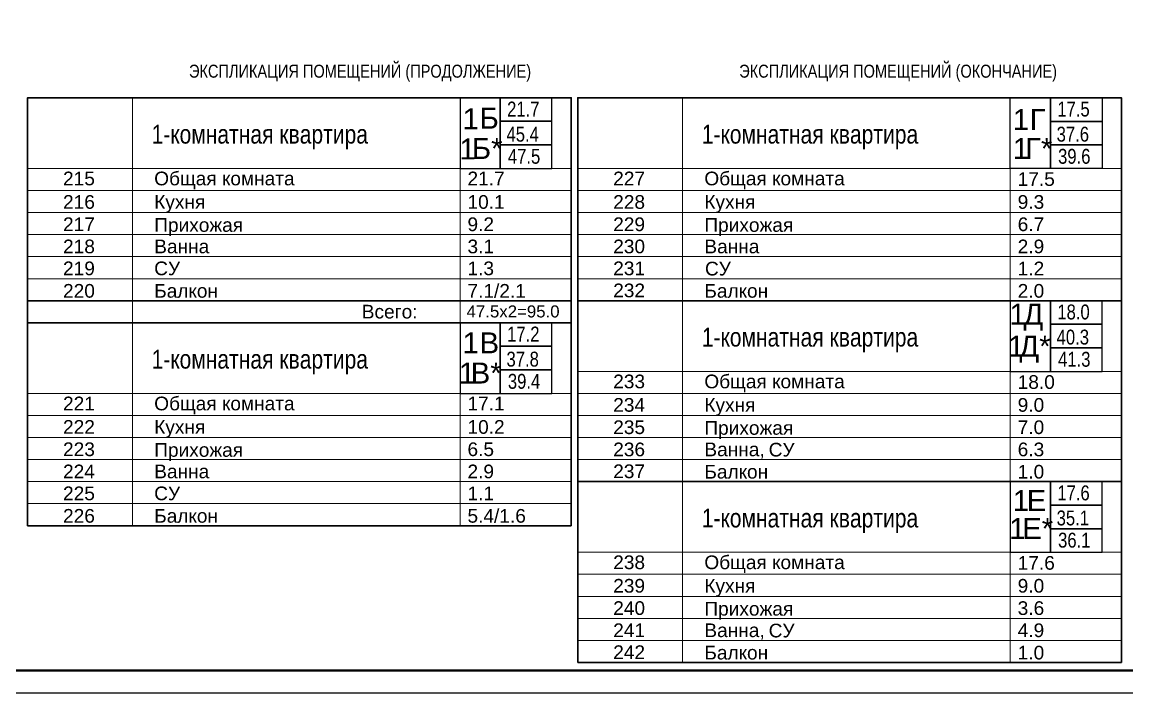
# Model space of a CAD drawing. Header units: millimetres. Extents: x -7566 to 51834, y -19356 to 38606.
# Drawn here: x 7353 to 32018, y -19356 to -4384 of the extents above; entities that cross this region are included whole.
import ezdxf

# ---------------------------------------------------------------- set-up
doc = ezdxf.new("R2010")
doc.units = ezdxf.units.MM
doc.layers.add('TEXT-ANNOTATION', color=150, linetype='Continuous')
doc.layers.add('Надпись', color=7, linetype='Continuous', lineweight=9)
doc.styles.add('A100', font='arial.ttf', dxfattribs={"width": 0.8, "height": 250})
doc.styles.add('GOST-2.304_Type-B', font='arial.ttf')
doc.styles.add('style3', font='micross.ttf', dxfattribs={"width": 0.85, "height": 500})

# ---------------------------------------------------------------- blocks, each defined once
blk = doc.blocks.new('Marka kv_3 - Квартира-1164207-Этаж 1 _3-1-3_МГН_')
for p, q in [((0.74, 10.32), (-6.76, 10.32)), ((-6.76, 10.32), (-6.76, -2.85)), ((10.39, 10.32), (0.74, 10.32)), ((0.74, 10.32), (0.74, 5.93)), ((0.74, -2.85), (0.74, 10.32)), ((10.39, 5.93), (10.39, 10.32)), ((0.74, 5.93), (10.39, 5.93)), ((10.39, 5.93), (0.74, 5.93)), ((0.74, 5.93), (0.74, 1.54)), ((10.39, 1.54), (10.39, 5.93)), ((10.39, 1.54), (0.74, 1.54)), ((0.74, 1.54), (0.74, -2.85)), ((0.74, 1.54), (10.39, 1.54)), ((10.39, -2.85), (10.39, 1.54)), ((-6.76, -2.85), (0.74, -2.85)), ((0.74, -2.85), (10.39, -2.85))]:
    blk.add_line(p, q)

msp = doc.modelspace()

# ---------------------------------------------------------------- linework, layer by layer
msp.add_lwpolyline([(-7566, -19356), (51834, -19356), (51834, 22644), (-7566, 22644)], close=True)
at = {"const_width": 50}
msp.add_lwpolyline([(-5566, -18856), (51334, -18856), (51334, 22144), (-5566, 22144)], close=True, dxfattribs=at)
at = {"layer": 'Надпись'}
for p, q in [((9815, -6073), (9815, -15624)), ((17130, -6073), (17130, -15624)), ((22097, -6073), (22097, -18677)), ((29412, -6073), (29412, -18677)), ((7474, -7650), (19613, -7650)), ((19757, -7650), (31895, -7650)), ((7474, -8142), (19613, -8142)), ((19757, -8142), (31895, -8142)), ((7474, -8634), (19613, -8634)), ((19757, -8634), (31895, -8634)), ((7474, -9126), (19613, -9126)), ((19757, -9126), (31895, -9126)), ((7474, -9619), (19613, -9619)), ((19757, -9619), (31895, -9619)), ((7474, -10111), (19613, -10111)), ((19757, -10111), (31895, -10111)), ((7474, -11095), (19613, -11095)), ((7474, -11095), (19613, -11095)), ((19757, -12180), (31895, -12180)), ((7474, -12672), (19613, -12672)), ((19757, -12672), (31895, -12672)), ((7474, -13164), (19613, -13164)), ((19757, -13164), (31895, -13164)), ((7474, -13656), (19613, -13656)), ((19757, -13656), (31895, -13656)), ((7474, -14148), (19613, -14148)), ((19757, -14148), (31895, -14148)), ((7474, -14640), (19613, -14640)), ((19757, -14640), (31895, -14640)), ((7474, -15132), (19613, -15132)), ((19757, -16217), (31895, -16217)), ((19757, -16709), (31895, -16709)), ((19757, -17201), (31895, -17201)), ((19757, -17693), (31895, -17693)), ((19757, -18185), (31895, -18185)), ((19757, -18677), (31895, -18677)), ((19757, -18677), (31895, -18677))]:
    msp.add_line(p, q, dxfattribs=at)
at = {"layer": 'Надпись', "lineweight": 30}
for p, q in [((7474, -10603), (19613, -10603)), ((19757, -10603), (31895, -10603)), ((7474, -11095), (19613, -11095)), ((19757, -14640), (31895, -14640)), ((19757, -18677), (31895, -18677))]:
    msp.add_line(p, q, dxfattribs=at)
msp.add_lwpolyline([(19613, -15624), (7474, -15624), (7474, -6073), (19613, -6073)], close=True, dxfattribs=at)
msp.add_lwpolyline([(19757, -18677), (19757, -6073), (31895, -6073), (31895, -18677)], dxfattribs=at)

# ---------------------------------------------------------------- block references
at = {"lineweight": 30, "ltscale": 50, "xscale": 119.7000000000004, "yscale": 119.7000000000004, "zscale": 119.7000000000004}
for p in [(17939, -7308), (30222, -11838), (17939, -12330), (30222, -15875)]:
    msp.add_blockref('Marka kv_3 - Квартира-1164207-Этаж 1 _3-1-3_МГН_', p, dxfattribs=at)
at = {"lineweight": 30, "ltscale": 50, "xscale": -119.7, "yscale": 119.7, "zscale": 119.7, "rotation": 180}
msp.add_blockref('Marka kv_3 - Квартира-1164207-Этаж 1 _3-1-3_МГН_', (30222, -6415), dxfattribs=at)

# ---------------------------------------------------------------- texts
at = {"color": 1, "style": 'style3'}
for s, height, p in [('1', 468, (17186, -6776)), ('Б', 468, (17566, -6764)), ('1', 468, (29469, -6793)), ('Г', 468, (29848, -6793)), ('1', 468, (17116, -7450)), ('Б*', 468.2, (17394, -7438)), ('1', 468, (29469, -7440)), ('Г*', 468.2, (29745, -7440)), ('1', 468, (29396, -11136)), ('Д', 468, (29708, -11136)), ('1', 468, (17186, -11777)), ('В', 468, (17566, -11777)), ('1', 468, (29364, -11851)), ('Д*', 468.2, (29616, -11851)), ('1', 468, (17105, -12451)), ('В*', 468.2, (17368, -12451)), ('1', 468, (29469, -15298)), ('Е', 468, (29781, -15298)), ('1', 468, (29391, -15922)), ('Е*', 468.2, (29681, -15922))]:
    msp.add_text(s, height=height, rotation=0.0001, dxfattribs=at).set_placement(p)
at = {"style": 'GOST-2.304_Type-B'}
for s, height, p in [('215', 305.2, (8267, -8027)), ('Общая комната', 305.24, (10302, -8027)), ('21.7', 305.2, (17296, -8027)), ('227', 305.2, (20549, -8027)), ('Общая комната', 305.24, (22584, -8027)), ('17.5', 305.2, (29579, -8040)), ('216', 305.2, (8267, -8551)), ('Кухня', 305.2, (10302, -8551)), ('10.1', 305.2, (17296, -8551)), ('228', 305.2, (20549, -8551)), ('Кухня', 305.2, (22584, -8551)), ('9.3', 305.2, (29579, -8551)), ('217', 305.2, (8267, -9049)), ('Прихожая', 305.2, (10302, -9065)), ('9.2', 305.2, (17296, -9049)), ('229', 305.2, (20549, -9049)), ('Прихожая', 305.2, (22584, -9065)), ('6.7', 305.2, (29579, -9049)), ('218', 305.2, (8267, -9544)), ('Ванна', 305.2, (10302, -9544)), ('3.1', 305.2, (17296, -9544)), ('230', 305.2, (20549, -9544)), ('Ванна', 305.2, (22584, -9544)), ('2.9', 305.2, (29579, -9544)), ('219', 305.2, (8267, -10033)), ('СУ', 305.2, (10302, -10033)), ('1.3', 305.2, (17296, -10033)), ('231', 305.2, (20549, -10033)), ('СУ', 305.2, (22598, -10039)), ('1.2', 305.2, (29579, -10036)), ('220', 305.2, (8267, -10535)), ('Балкон', 305.2, (10302, -10535)), ('7.1/2.1', 305.2, (17296, -10535)), ('232', 305.2, (20549, -10525)), ('Балкон', 305.2, (22584, -10535)), ('2.0', 305.2, (29579, -10535)), ('Всего:', 305.2, (14936, -10999)), ('47.5х2=95.0', 268.61, (17276, -10976)), ('233', 305.2, (20549, -12557)), ('Общая комната', 305.24, (22584, -12557)), ('18.0', 305.2, (29579, -12570)), ('221', 305.2, (8267, -13049)), ('Общая комната', 305.24, (10302, -13049)), ('17.1', 305.2, (17296, -13049)), ('234', 305.2, (20549, -13081)), ('Кухня', 305.2, (22584, -13081)), ('9.0', 305.2, (29579, -13081)), ('222', 305.2, (8267, -13573)), ('Кухня', 305.2, (10302, -13573)), ('10.2', 305.2, (17296, -13573)), ('235', 305.2, (20549, -13579)), ('Прихожая', 305.2, (22584, -13594)), ('7.0', 305.2, (29579, -13579)), ('223', 305.2, (8267, -14071)), ('Прихожая', 305.2, (10302, -14086)), ('6.5', 305.2, (17296, -14071)), ('236', 305.2, (20549, -14074)), ('Ванна,', 305.2, (22584, -14074)), ('СУ', 305.2, (24020, -14080)), ('6.3', 305.2, (29579, -14074)), ('224', 305.2, (8267, -14566)), ('Ванна', 305.2, (10302, -14566)), ('2.9', 305.2, (17296, -14566)), ('237', 305.2, (20549, -14563)), ('Балкон', 305.2, (22584, -14572)), ('1.0', 305.2, (29579, -14572)), ('225', 305.2, (8267, -15055)), ('СУ', 305.2, (10302, -15055)), ('1.1', 305.2, (17296, -15055)), ('226', 305.2, (8267, -15557)), ('Балкон', 305.2, (10302, -15557)), ('5.4/1.6', 305.2, (17296, -15557)), ('Общая комната', 305.24, (22584, -16594)), ('238', 305.2, (20549, -16594)), ('17.6', 305.2, (29579, -16607)), ('239', 305.2, (20549, -17118)), ('Кухня', 305.2, (22584, -17118)), ('9.0', 305.2, (29579, -17118)), ('240', 305.2, (20549, -17616)), ('Прихожая', 305.2, (22584, -17631)), ('3.6', 305.2, (29579, -17616)), ('241', 305.2, (20549, -18111)), ('Ванна,', 305.2, (22584, -18111)), ('СУ', 305.2, (24020, -18117)), ('4.9', 305.2, (29579, -18111)), ('242', 305.2, (20549, -18600)), ('Балкон', 305.2, (22584, -18610)), ('1.0', 305.2, (29579, -18610))]:
    msp.add_text(s, height=height, dxfattribs=at).set_placement(p)
at = {"layer": 'TEXT-ANNOTATION', "color": 7, "style": 'A100', "width": 0.8}
for s, height, p in [('ЭКСПЛИКАЦИЯ ПОМЕЩЕНИЙ (ПРОДОЛЖЕНИЕ)', 290.78, (11080, -5625)), ('ЭКСПЛИКАЦИЯ ПОМЕЩЕНИЙ (ОКОНЧАНИЕ)', 290.78, (23363, -5625)), ('1-комнатная квартира', 420.69, (10245, -7096)), ('1-комнатная квартира', 420.69, (22528, -7096)), ('1-комнатная квартира', 420.69, (22528, -11626)), ('1-комнатная квартира', 420.69, (10245, -12118)), ('1-комнатная квартира', 420.69, (22528, -15663))]:
    msp.add_text(s, height=height, rotation=359.9999, dxfattribs=at).set_placement(p)
at = {"layer": 'TEXT-ANNOTATION', "color": 5, "style": 'A100', "width": 0.8}
for s, p in [('21.7', (18181, -6491)), ('17.5', (30464, -6491)), ('45.4', (18167, -7052)), ('37.6', (30449, -7052)), ('18.0', (30464, -11020)), ('17.2', (18181, -11513)), ('40.3', (30449, -11581)), ('37.8', (18167, -12073)), ('17.6', (30464, -15058)), ('35.1', (30449, -15618))]:
    msp.add_text(s, height=332.5, rotation=359.9999, dxfattribs=at).set_placement(p)
at = {"layer": 'TEXT-ANNOTATION', "color": 1, "style": 'A100', "width": 0.8}
for s, p in [('47.5', (18198, -7546)), ('39.6', (30481, -7546)), ('41.3', (30481, -12076)), ('39.4', (18198, -12568)), ('36.1', (30481, -16113))]:
    msp.add_text(s, height=332.5, rotation=359.9999, dxfattribs=at).set_placement(p)

doc.saveas('drawing.dxf')
